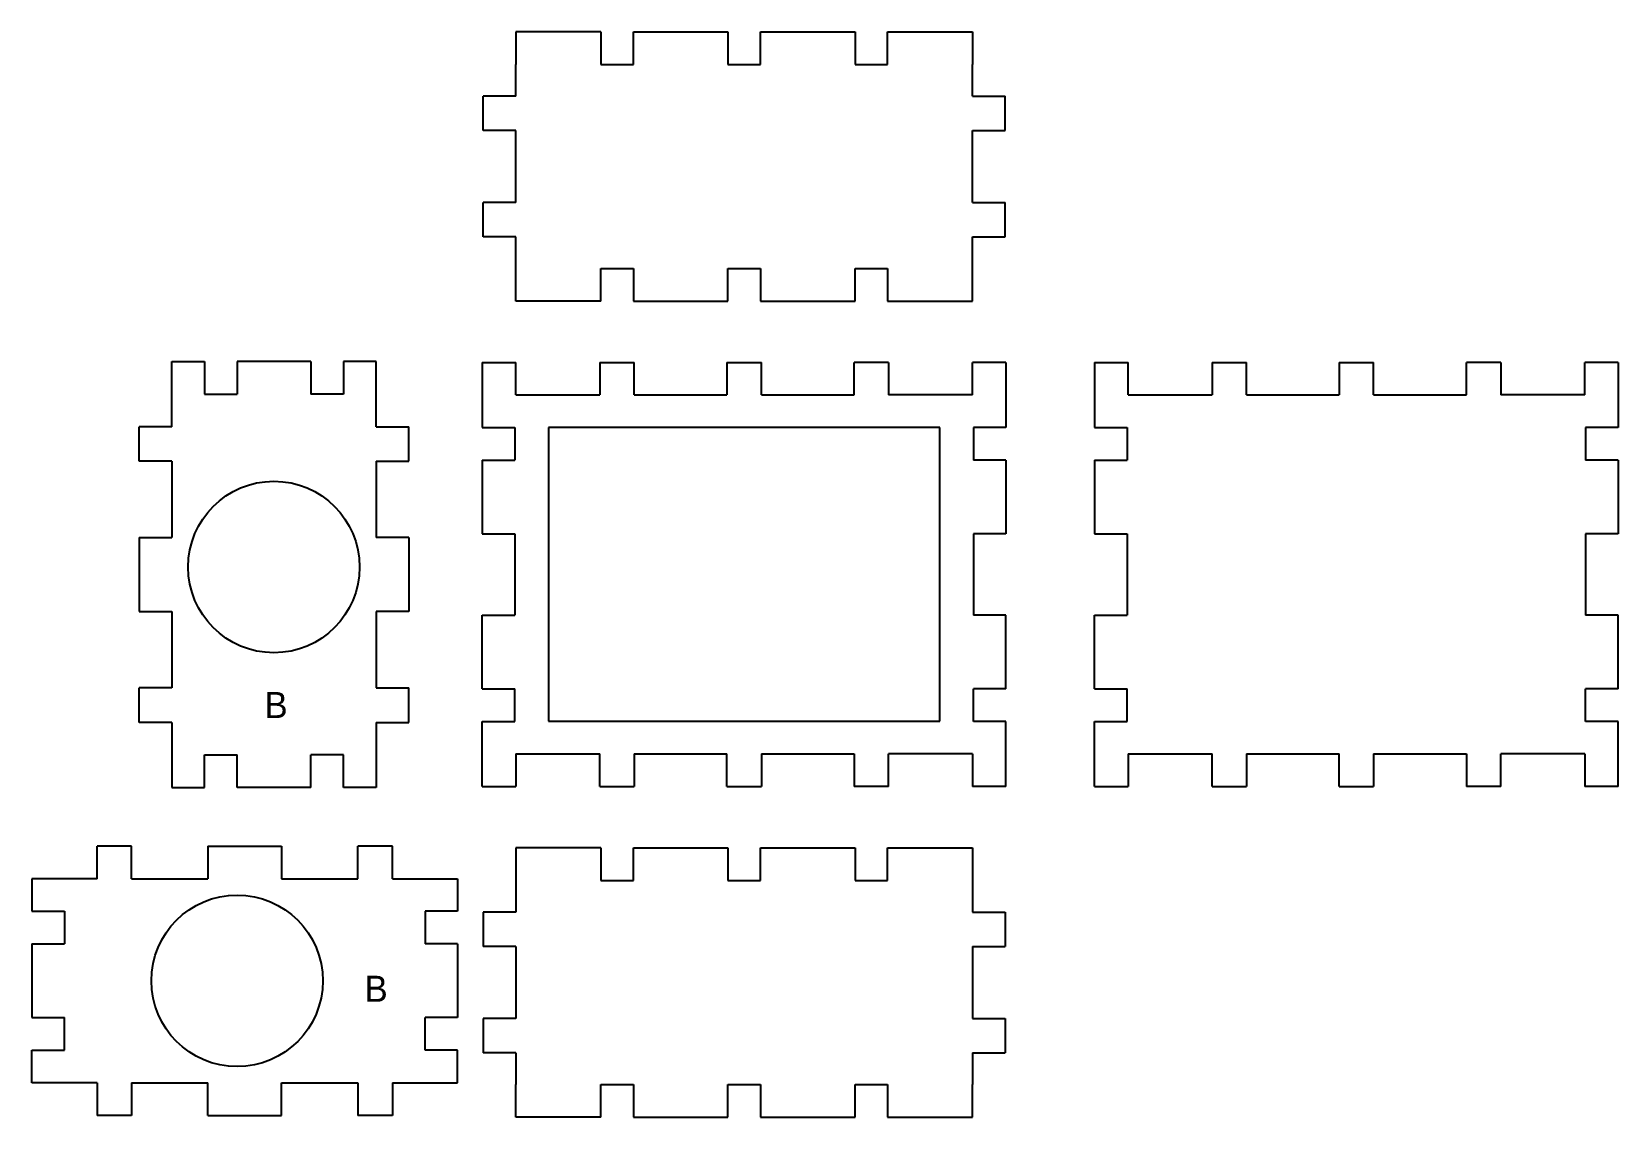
# Model space of a CAD drawing. Header units: inches. Extents: x 33.3 to 45.5, y 26.2 to 34.5.
import ezdxf

# ---------------------------------------------------------------- set-up
doc = ezdxf.new("R2010")
doc.units = ezdxf.units.IN
doc.header["$MEASUREMENT"] = 0

msp = doc.modelspace()

# ---------------------------------------------------------------- linework, layer by layer
at = {"color": 1}
for p, q in [((37.698, 34.481), (37.047, 34.481)), ((37.047, 34.481), (37.047, 34.231)), ((37.698, 34.481), (37.698, 34.231)), ((37.948, 34.231), (37.948, 34.481)), ((37.948, 34.481), (38.672, 34.481)), ((38.672, 34.481), (38.672, 34.231)), ((38.922, 34.231), (38.922, 34.481)), ((38.922, 34.481), (39.647, 34.481)), ((39.647, 34.481), (39.647, 34.231)), ((39.897, 34.231), (39.897, 34.481)), ((39.897, 34.481), (40.547, 34.481)), ((40.547, 34.481), (40.547, 34.231)), ((37.047, 33.989), (37.047, 34.231)), ((37.698, 34.231), (37.948, 34.231)), ((38.672, 34.231), (38.922, 34.231)), ((39.647, 34.231), (39.897, 34.231)), ((40.547, 33.989), (40.547, 34.231)), ((37.047, 33.989), (36.797, 33.989)), ((36.797, 33.725), (36.797, 33.989)), ((40.547, 33.989), (40.797, 33.989)), ((40.797, 33.725), (40.797, 33.989)), ((37.047, 33.725), (36.797, 33.725)), ((37.047, 33.174), (37.047, 33.725)), ((40.547, 33.725), (40.797, 33.725)), ((40.547, 33.174), (40.547, 33.725)), ((37.047, 33.174), (36.797, 33.174)), ((36.797, 32.91), (36.797, 33.174)), ((40.547, 33.174), (40.797, 33.174)), ((40.797, 32.91), (40.797, 33.174)), ((37.047, 32.91), (36.797, 32.91)), ((37.047, 32.667), (37.047, 32.91)), ((40.547, 32.91), (40.797, 32.91)), ((40.547, 32.667), (40.547, 32.91)), ((37.047, 32.417), (37.047, 32.667)), ((37.698, 32.417), (37.698, 32.667)), ((37.698, 32.667), (37.948, 32.667)), ((37.948, 32.667), (37.948, 32.417)), ((38.672, 32.417), (38.672, 32.667)), ((38.672, 32.667), (38.922, 32.667)), ((38.922, 32.667), (38.922, 32.417)), ((39.647, 32.417), (39.647, 32.667)), ((39.647, 32.667), (39.897, 32.667)), ((39.897, 32.667), (39.897, 32.417)), ((40.547, 32.417), (40.547, 32.667)), ((37.698, 32.417), (37.047, 32.417)), ((37.948, 32.417), (38.672, 32.417)), ((38.922, 32.417), (39.647, 32.417)), ((39.897, 32.417), (40.547, 32.417)), ((34.411, 31.956), (34.661, 31.956)), ((34.411, 31.706), (34.411, 31.956)), ((34.661, 31.956), (34.661, 31.706)), ((34.911, 31.956), (34.911, 31.706)), ((35.476, 31.956), (34.911, 31.956)), ((35.476, 31.956), (35.476, 31.706)), ((35.976, 31.956), (35.726, 31.956)), ((35.726, 31.956), (35.726, 31.706)), ((35.976, 31.706), (35.976, 31.956)), ((36.79, 31.948), (36.79, 31.699)), ((36.79, 31.948), (37.047, 31.948)), ((37.047, 31.699), (37.047, 31.948)), ((37.691, 31.948), (37.691, 31.699)), ((37.691, 31.948), (37.955, 31.948)), ((37.955, 31.699), (37.955, 31.948)), ((38.665, 31.948), (38.665, 31.699)), ((38.665, 31.948), (38.929, 31.948)), ((38.929, 31.699), (38.929, 31.948)), ((39.64, 31.699), (39.64, 31.948)), ((39.904, 31.948), (39.64, 31.948)), ((39.904, 31.948), (39.904, 31.699)), ((40.547, 31.699), (40.547, 31.948)), ((40.804, 31.948), (40.547, 31.948)), ((40.804, 31.948), (40.804, 31.699)), ((41.483, 31.948), (41.483, 31.699)), ((41.483, 31.948), (41.74, 31.948)), ((41.74, 31.699), (41.74, 31.948)), ((42.384, 31.948), (42.384, 31.699)), ((42.384, 31.948), (42.648, 31.948)), ((42.648, 31.699), (42.648, 31.948)), ((43.358, 31.948), (43.358, 31.699)), ((43.358, 31.948), (43.622, 31.948)), ((43.622, 31.699), (43.622, 31.948)), ((44.333, 31.699), (44.333, 31.948)), ((44.597, 31.948), (44.333, 31.948)), ((44.597, 31.948), (44.597, 31.699)), ((45.24, 31.699), (45.24, 31.948)), ((45.497, 31.948), (45.24, 31.948)), ((45.497, 31.948), (45.497, 31.699)), ((34.411, 31.456), (34.411, 31.706)), ((34.661, 31.706), (34.911, 31.706)), ((35.726, 31.706), (35.476, 31.706)), ((35.976, 31.456), (35.976, 31.706)), ((36.79, 31.699), (36.79, 31.449)), ((37.047, 31.699), (37.691, 31.699)), ((37.955, 31.699), (38.665, 31.699)), ((38.929, 31.699), (39.64, 31.699)), ((40.547, 31.699), (39.904, 31.699)), ((40.804, 31.699), (40.804, 31.449)), ((41.483, 31.699), (41.483, 31.449)), ((41.74, 31.699), (42.384, 31.699)), ((42.648, 31.699), (43.358, 31.699)), ((43.622, 31.699), (44.333, 31.699)), ((45.24, 31.699), (44.597, 31.699)), ((45.497, 31.699), (45.497, 31.449)), ((34.411, 31.456), (34.161, 31.456)), ((34.161, 31.192), (34.161, 31.456)), ((35.976, 31.456), (36.226, 31.456)), ((36.226, 31.192), (36.226, 31.456)), ((36.79, 31.449), (37.04, 31.449)), ((37.04, 31.449), (37.04, 31.199)), ((40.297, 31.449), (37.297, 31.449)), ((37.297, 31.449), (37.297, 29.199)), ((40.297, 29.199), (40.297, 31.449)), ((40.804, 31.449), (40.554, 31.449)), ((40.554, 31.449), (40.554, 31.199)), ((41.483, 31.449), (41.733, 31.449)), ((41.733, 31.449), (41.733, 31.199)), ((45.497, 31.449), (45.247, 31.449)), ((45.247, 31.449), (45.247, 31.199)), ((34.411, 31.192), (34.161, 31.192)), ((34.411, 31.192), (34.411, 30.606)), ((35.976, 31.192), (36.226, 31.192)), ((35.976, 31.192), (35.976, 30.606)), ((36.79, 31.199), (37.04, 31.199)), ((36.79, 31.199), (36.79, 30.634)), ((40.804, 31.199), (40.554, 31.199)), ((40.804, 31.199), (40.804, 30.634)), ((41.483, 31.199), (41.733, 31.199)), ((41.483, 31.199), (41.483, 30.634)), ((45.497, 31.199), (45.247, 31.199)), ((45.497, 31.199), (45.497, 30.634)), ((34.161, 30.606), (34.411, 30.606)), ((34.161, 30.606), (34.161, 30.041)), ((36.226, 30.606), (35.976, 30.606)), ((36.226, 30.606), (36.226, 30.041)), ((36.79, 30.634), (37.04, 30.634)), ((37.04, 30.634), (37.04, 30.013)), ((40.804, 30.634), (40.554, 30.634)), ((40.554, 30.634), (40.554, 30.013)), ((41.483, 30.634), (41.733, 30.634)), ((41.733, 30.634), (41.733, 30.013)), ((45.497, 30.634), (45.247, 30.634)), ((45.247, 30.634), (45.247, 30.013)), ((34.161, 30.041), (34.411, 30.041)), ((34.411, 30.041), (34.411, 29.455)), ((36.226, 30.041), (35.976, 30.041)), ((35.976, 30.041), (35.976, 29.455)), ((36.79, 30.013), (37.04, 30.013)), ((36.79, 29.448), (36.79, 30.013)), ((40.804, 30.013), (40.554, 30.013)), ((40.804, 29.448), (40.804, 30.013)), ((41.483, 30.013), (41.733, 30.013)), ((41.483, 29.448), (41.483, 30.013)), ((45.497, 30.013), (45.247, 30.013)), ((45.497, 29.448), (45.497, 30.013)), ((34.411, 29.455), (34.161, 29.455)), ((34.161, 29.191), (34.161, 29.455)), ((35.976, 29.455), (36.226, 29.455)), ((36.226, 29.191), (36.226, 29.455)), ((36.79, 29.448), (37.04, 29.448)), ((37.04, 29.198), (37.04, 29.448)), ((40.554, 29.198), (40.554, 29.448)), ((40.804, 29.448), (40.554, 29.448)), ((41.483, 29.448), (41.733, 29.448)), ((41.733, 29.198), (41.733, 29.448)), ((45.247, 29.198), (45.247, 29.448)), ((45.497, 29.448), (45.247, 29.448)), ((34.411, 29.191), (34.161, 29.191)), ((34.411, 29.191), (34.411, 28.941)), ((35.976, 29.191), (36.226, 29.191)), ((35.976, 29.191), (35.976, 28.941)), ((36.79, 28.949), (36.79, 29.198)), ((36.79, 29.198), (37.04, 29.198)), ((37.297, 29.199), (40.297, 29.199)), ((40.804, 29.198), (40.554, 29.198)), ((40.804, 28.949), (40.804, 29.198)), ((41.483, 28.949), (41.483, 29.198)), ((41.483, 29.198), (41.733, 29.198)), ((45.497, 29.198), (45.247, 29.198)), ((45.497, 28.949), (45.497, 29.198)), ((36.79, 28.699), (36.79, 28.949)), ((37.047, 28.949), (37.047, 28.699)), ((37.047, 28.949), (37.691, 28.949)), ((37.691, 28.699), (37.691, 28.949)), ((37.955, 28.949), (37.955, 28.699)), ((37.955, 28.949), (38.665, 28.949)), ((38.665, 28.699), (38.665, 28.949)), ((38.929, 28.949), (38.929, 28.699)), ((38.929, 28.949), (39.64, 28.949)), ((39.64, 28.949), (39.64, 28.699)), ((39.904, 28.699), (39.904, 28.949)), ((40.547, 28.949), (39.904, 28.949)), ((40.547, 28.949), (40.547, 28.699)), ((40.804, 28.699), (40.804, 28.949)), ((41.483, 28.699), (41.483, 28.949)), ((41.74, 28.949), (41.74, 28.699)), ((41.74, 28.949), (42.384, 28.949)), ((42.384, 28.699), (42.384, 28.949)), ((42.648, 28.949), (42.648, 28.699)), ((42.648, 28.949), (43.358, 28.949)), ((43.358, 28.699), (43.358, 28.949)), ((43.622, 28.949), (43.622, 28.699)), ((43.622, 28.949), (44.333, 28.949)), ((44.333, 28.949), (44.333, 28.699)), ((44.597, 28.699), (44.597, 28.949)), ((45.24, 28.949), (44.597, 28.949)), ((45.24, 28.949), (45.24, 28.699)), ((45.497, 28.699), (45.497, 28.949)), ((34.411, 28.941), (34.411, 28.691)), ((34.661, 28.691), (34.661, 28.941)), ((34.661, 28.941), (34.911, 28.941)), ((34.911, 28.691), (34.911, 28.941)), ((35.726, 28.941), (35.476, 28.941)), ((35.476, 28.691), (35.476, 28.941)), ((35.726, 28.691), (35.726, 28.941)), ((35.976, 28.941), (35.976, 28.691)), ((34.411, 28.691), (34.661, 28.691)), ((35.476, 28.691), (34.911, 28.691)), ((35.976, 28.691), (35.726, 28.691)), ((36.79, 28.699), (37.047, 28.699)), ((37.691, 28.699), (37.955, 28.699)), ((38.665, 28.699), (38.929, 28.699)), ((39.904, 28.699), (39.64, 28.699)), ((40.804, 28.699), (40.547, 28.699)), ((41.483, 28.699), (41.74, 28.699)), ((42.384, 28.699), (42.648, 28.699)), ((43.358, 28.699), (43.622, 28.699)), ((44.597, 28.699), (44.333, 28.699)), ((45.497, 28.699), (45.24, 28.699)), ((33.837, 27.993), (33.837, 28.243)), ((34.101, 28.243), (33.837, 28.243)), ((34.101, 27.993), (34.101, 28.243)), ((34.686, 28.243), (34.686, 27.993)), ((34.686, 28.243), (35.251, 28.243)), ((35.251, 28.243), (35.251, 27.993)), ((35.837, 27.993), (35.837, 28.243)), ((36.101, 28.243), (35.837, 28.243)), ((36.101, 27.993), (36.101, 28.243)), ((37.698, 28.23), (37.047, 28.23)), ((37.047, 28.23), (37.047, 27.98)), ((37.698, 28.23), (37.698, 27.98)), ((37.948, 27.98), (37.948, 28.23)), ((37.948, 28.23), (38.672, 28.23)), ((38.672, 28.23), (38.672, 27.98)), ((38.922, 27.98), (38.922, 28.23)), ((38.922, 28.23), (39.647, 28.23)), ((39.647, 28.23), (39.647, 27.98)), ((39.897, 27.98), (39.897, 28.23)), ((39.897, 28.23), (40.547, 28.23)), ((40.547, 28.23), (40.547, 27.98)), ((33.587, 27.993), (33.337, 27.993)), ((33.337, 27.993), (33.337, 27.744)), ((33.837, 27.993), (33.587, 27.993)), ((34.101, 27.993), (34.686, 27.993)), ((35.251, 27.993), (35.837, 27.993)), ((36.101, 27.993), (36.351, 27.993)), ((36.351, 27.993), (36.601, 27.993)), ((36.601, 27.993), (36.601, 27.744)), ((37.047, 27.98), (37.047, 27.737)), ((37.698, 27.98), (37.948, 27.98)), ((38.672, 27.98), (38.922, 27.98)), ((39.647, 27.98), (39.897, 27.98)), ((40.547, 27.98), (40.547, 27.737)), ((33.337, 27.744), (33.587, 27.744)), ((33.587, 27.744), (33.587, 27.494)), ((36.601, 27.744), (36.351, 27.744)), ((36.351, 27.744), (36.351, 27.494)), ((37.047, 27.737), (36.797, 27.737)), ((36.797, 27.737), (36.797, 27.473)), ((40.547, 27.737), (40.797, 27.737)), ((40.797, 27.737), (40.797, 27.473)), ((33.337, 27.494), (33.587, 27.494)), ((33.337, 27.494), (33.337, 26.929)), ((36.601, 27.494), (36.351, 27.494)), ((36.601, 27.494), (36.601, 26.929)), ((37.047, 27.473), (36.797, 27.473)), ((37.047, 27.473), (37.047, 26.922)), ((40.547, 27.473), (40.797, 27.473)), ((40.547, 27.473), (40.547, 26.922)), ((33.337, 26.929), (33.587, 26.929)), ((33.587, 26.679), (33.587, 26.929)), ((36.351, 26.679), (36.351, 26.929)), ((36.601, 26.929), (36.351, 26.929)), ((37.047, 26.922), (36.797, 26.922)), ((36.797, 26.922), (36.797, 26.659)), ((40.547, 26.922), (40.797, 26.922)), ((40.797, 26.922), (40.797, 26.659)), ((33.337, 26.429), (33.337, 26.679)), ((33.337, 26.679), (33.587, 26.679)), ((36.601, 26.679), (36.351, 26.679)), ((36.601, 26.429), (36.601, 26.679)), ((37.047, 26.659), (36.797, 26.659)), ((37.047, 26.659), (37.047, 26.416)), ((40.547, 26.659), (40.797, 26.659)), ((40.547, 26.659), (40.547, 26.416)), ((33.587, 26.429), (33.337, 26.429)), ((33.837, 26.429), (33.587, 26.429)), ((33.837, 26.429), (33.837, 26.179)), ((34.101, 26.429), (34.101, 26.179)), ((34.101, 26.429), (34.686, 26.429)), ((34.686, 26.179), (34.686, 26.429)), ((35.251, 26.179), (35.251, 26.429)), ((35.251, 26.429), (35.837, 26.429)), ((35.837, 26.429), (35.837, 26.179)), ((36.101, 26.429), (36.101, 26.179)), ((36.101, 26.429), (36.351, 26.429)), ((36.351, 26.429), (36.601, 26.429)), ((37.047, 26.166), (37.047, 26.416)), ((37.698, 26.166), (37.698, 26.416)), ((37.698, 26.416), (37.948, 26.416)), ((37.948, 26.416), (37.948, 26.166)), ((38.672, 26.166), (38.672, 26.416)), ((38.672, 26.416), (38.922, 26.416)), ((38.922, 26.416), (38.922, 26.166)), ((39.647, 26.166), (39.647, 26.416)), ((39.647, 26.416), (39.897, 26.416)), ((39.897, 26.416), (39.897, 26.166)), ((40.547, 26.166), (40.547, 26.416)), ((34.101, 26.179), (33.837, 26.179)), ((34.686, 26.179), (35.251, 26.179)), ((36.101, 26.179), (35.837, 26.179)), ((37.698, 26.166), (37.047, 26.166)), ((37.948, 26.166), (38.672, 26.166)), ((38.922, 26.166), (39.647, 26.166)), ((39.897, 26.166), (40.547, 26.166))]:
    msp.add_line(p, q, dxfattribs=at)
for centre in [(35.193, 30.381), (34.911, 27.211)]:
    msp.add_circle(centre, 0.657, dxfattribs=at)

# ---------------------------------------------------------------- texts
at = {"color": 2}
for p in [(35.12, 29.224), (35.887, 27.05)]:
    msp.add_text('B', height=0.2, dxfattribs=at).set_placement(p)

doc.saveas('drawing.dxf')
